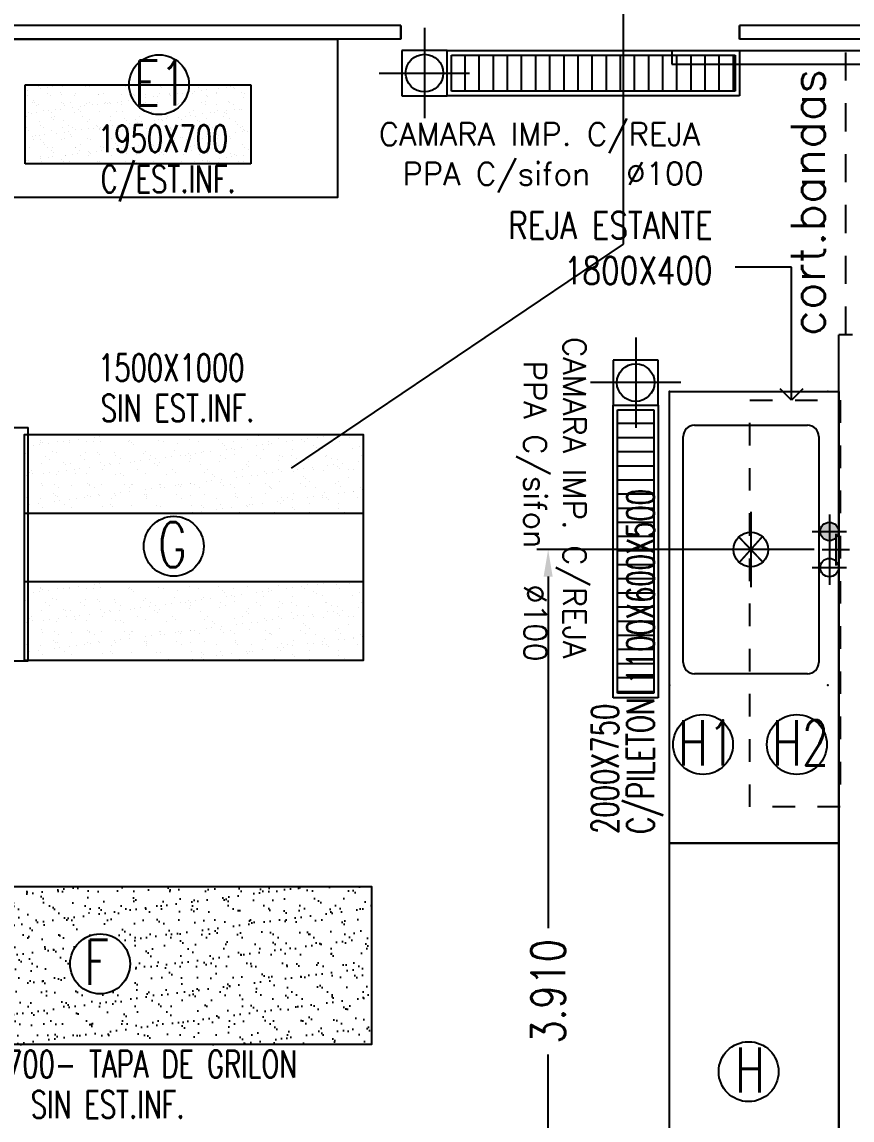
# Model space of a CAD drawing. Header units: metres. Extents: x 95 to 486, y 2972 to 3465.
# Drawn here: x 188.943 to 192.618, y 3411.541 to 3416.401 of the extents above; entities that cross this region are included whole.
import ezdxf
from ezdxf.enums import TextEntityAlignment as Align

# ---------------------------------------------------------------- set-up
doc = ezdxf.new("R2010")
doc.units = ezdxf.units.M
doc.linetypes.add('HIDDEN', pattern=[0.375, 0.25, -0.125])
doc.linetypes.add('HIDDEN2', pattern=[0.1875, 0.125, -0.0625])
for name, color, linetype in [('0_CAMARAS', 4, 'Continuous'), ('E_INOXIGAS', 1, 'Continuous'), ('I_AGUA', 160, 'Continuous'), ('I_DESAGUES', 224, 'Continuous'), ('INO-AGUA', 161, 'Continuous'), ('INO-DESAGUES', 161, 'Continuous'), ('T_ITEMS', 142, 'Continuous'), ('T_TEXTOS-EQUIPAMIENTO', 5, 'Continuous')]:
    doc.layers.add(name, color=color, linetype=linetype)
doc.styles.add('COTAS', font='ROMANS.shx', dxfattribs={"width": 0.7})
doc.styles.add('ROMANS', font='romans.shx', dxfattribs={"width": 0.8, "height": 0.15})
doc.dimstyles.new('ISO-25', dxfattribs={"dimtxt": 0.15, "dimasz": 0.1, "dimexe": 0.2, "dimexo": 0.1, "dimgap": 0.1, "dimtad": 1, "dimtxsty": 'COTAS', "dimblk": 'OPEN90', "dimcen": 0.1, "dimclrd": 9, "dimclre": 9, "dimclrt": 9, "dimadec": 0, "dimazin": 0, "dimtfac": 1, "dimtmove": 0, "dimatfit": 3, "dimldrblk": 'OPEN90', "dimfxl": 1, "dimarcsym": 0})
doc.dimstyles.new('PLANOS', dxfattribs={"dimscale": 0, "dimtxt": 0.12, "dimasz": 0.12, "dimexe": 0.05, "dimexo": 0.02, "dimgap": 0.04, "dimtad": 0, "dimdec": 3, "dimrnd": 0.005, "dimzin": 0, "dimdsep": 46, "dimtxsty": 'ROMANS', "dimcen": 2.5, "dimadec": 0, "dimazin": 0, "dimtfac": 1, "dimtdec": 3, "dimtmove": 2, "dimatfit": 3, "dimfxl": 1, "dimtolj": 1, "dimtzin": 0, "dimarcsym": 0})

# ---------------------------------------------------------------- blocks, each defined once
blk = doc.blocks.new('AAFF')
at = {"layer": 'I_AGUA', "color": 14}
for p, q in [((0, -0.0758), (0, 0.0757)), ((-0.0757, 0), (0.0757, 0))]:
    blk.add_line(p, q, dxfattribs=at)
at = {"layer": 'I_AGUA'}
blk.add_circle((0, 0), 0.0407, dxfattribs=at)
blk = doc.blocks.new('AACC')
at = {"layer": 'I_AGUA'}
h = blk.add_hatch(color=256, dxfattribs=at)
h.paths.add_polyline_path([(0, 0.0407), (0, 0), (0.0407, 0, 0.414214)])
h.paths.add_polyline_path([(0, 0.0407, 0.414214), (-0.0408, 0), (0, 0)])
h.paths.add_polyline_path([(0, 0), (-0.0408, 0, 0.414214), (0, -0.0408)])
h.paths.add_polyline_path([(0.0407, 0), (0, 0), (0, -0.0408, 0.414214)])
at = {"layer": 'I_AGUA', "color": 14}
for p, q in [((0, -0.0758), (0, 0.0757)), ((-0.0758, 0), (0.0757, 0))]:
    blk.add_line(p, q, dxfattribs=at)
at = {"layer": 'I_AGUA'}
blk.add_circle((0, 0), 0.0407, dxfattribs=at)
blk = doc.blocks.new('*X14')
at = {"color": 0}
for p, q in [((1.0726, 1.3217), (1.0726, 1.3217)), ((1.0729, 1.3171), (1.0729, 1.3171)), ((1.0818, 1.3133), (1.0818, 1.3133)), ((1.1484, 1.3183), (1.1484, 1.3183)), ((1.1741, 1.3197), (1.1741, 1.3197)), ((1.2002, 1.3231), (1.2002, 1.3231)), ((1.2008, 1.3165), (1.2008, 1.3165)), ((1.2408, 1.3285), (1.2408, 1.3285)), ((1.2757, 1.3173), (1.2757, 1.3173)), ((1.3041, 1.3186), (1.3041, 1.3186)), ((1.3087, 1.3374), (1.3087, 1.3374)), ((1.3348, 1.3408), (1.3348, 1.3408)), ((1.3359, 1.3213), (1.3359, 1.3213)), ((1.3754, 1.3462), (1.3754, 1.3462)), ((1.4598, 1.3189), (1.4598, 1.3189)), ((1.4668, 1.323), (1.4668, 1.323)), ((1.4757, 1.3156), (1.4757, 1.3156)), ((1.5947, 1.3224), (1.5947, 1.3224)), ((1.6155, 1.3191), (1.6155, 1.3191)), ((1.7297, 1.3273), (1.7297, 1.3273)), ((1.7712, 1.3194), (1.7712, 1.3194)), ((1.8606, 1.3289), (1.8606, 1.3289)), ((1.9269, 1.3197), (1.9269, 1.3197)), ((1.9885, 1.3283), (1.9885, 1.3283)), ((2.0383, 1.3449), (2.0383, 1.3449)), ((2.0826, 1.32), (2.0826, 1.32)), ((2.1235, 1.3332), (2.1235, 1.3332)), ((2.1624, 1.3203), (2.1624, 1.3203)), ((2.1884, 1.3238), (2.1884, 1.3238)), ((2.229, 1.3291), (2.229, 1.3291)), ((2.2321, 1.3489), (2.2321, 1.3489)), ((2.2383, 1.3203), (2.2383, 1.3203)), ((2.2544, 1.3348), (2.2544, 1.3348)), ((2.2969, 1.3381), (2.2969, 1.3381)), ((2.323, 1.3415), (2.323, 1.3415)), ((2.3636, 1.3468), (2.3636, 1.3468)), ((2.3823, 1.3342), (2.3823, 1.3342)), ((2.394, 1.3206), (2.394, 1.3206)), ((2.4322, 1.3472), (2.4322, 1.3472)), ((2.4414, 1.3388), (2.4414, 1.3388)), ((1.0055, 1.2653), (1.0055, 1.2653)), ((1.0396, 1.302), (1.0396, 1.302)), ((1.0656, 1.3054), (1.0656, 1.3054)), ((1.1062, 1.3108), (1.1062, 1.3108)), ((1.1253, 1.2734), (1.1253, 1.2734)), ((1.1405, 1.2702), (1.1405, 1.2702)), ((1.2714, 1.2719), (1.2714, 1.2719)), ((1.3254, 1.2717), (1.3254, 1.2717)), ((1.3993, 1.2713), (1.3993, 1.2713)), ((1.4849, 1.3072), (1.4849, 1.3072)), ((1.5284, 1.2673), (1.5284, 1.2673)), ((1.5344, 1.2761), (1.5344, 1.2761)), ((1.6652, 1.2778), (1.6652, 1.2778)), ((1.6787, 1.3112), (1.6787, 1.3112)), ((1.7285, 1.2656), (1.7285, 1.2656)), ((1.7586, 1.2672), (1.7586, 1.2672)), ((1.7846, 1.2706), (1.7846, 1.2706)), ((1.7932, 1.2772), (1.7932, 1.2772)), ((1.8253, 1.276), (1.8253, 1.276)), ((1.8788, 1.3095), (1.8788, 1.3095)), ((1.888, 1.301), (1.888, 1.301)), ((1.8932, 1.2849), (1.8932, 1.2849)), ((1.9192, 1.2883), (1.9192, 1.2883)), ((1.9282, 1.282), (1.9282, 1.282)), ((1.9599, 1.2937), (1.9599, 1.2937)), ((2.0278, 1.3026), (2.0278, 1.3026)), ((2.0538, 1.306), (2.0538, 1.306)), ((2.0591, 1.2837), (2.0591, 1.2837)), ((2.0818, 1.305), (2.0818, 1.305)), ((2.0944, 1.3114), (2.0944, 1.3114)), ((2.187, 1.2831), (2.187, 1.2831)), ((2.2819, 1.3033), (2.2819, 1.3033)), ((2.2911, 1.2949), (2.2911, 1.2949)), ((2.322, 1.288), (2.322, 1.288)), ((2.4529, 1.2896), (2.4529, 1.2896)), ((2.4849, 1.2989), (2.4849, 1.2989)), ((1.0761, 1.2207), (1.0761, 1.2207)), ((1.0918, 1.2549), (1.0918, 1.2549)), ((1.1128, 1.2414), (1.1128, 1.2414)), ((1.1751, 1.2278), (1.1751, 1.2278)), ((1.1843, 1.2194), (1.1843, 1.2194)), ((1.204, 1.2201), (1.204, 1.2201)), ((1.2475, 1.2552), (1.2475, 1.2552)), ((1.2685, 1.2417), (1.2685, 1.2417)), ((1.3346, 1.2633), (1.3346, 1.2633)), ((1.339, 1.225), (1.339, 1.225)), ((1.3781, 1.2234), (1.3781, 1.2234)), ((1.3809, 1.2175), (1.3809, 1.2175)), ((1.4032, 1.2554), (1.4032, 1.2554)), ((1.4215, 1.2228), (1.4215, 1.2228)), ((1.4243, 1.242), (1.4243, 1.242)), ((1.4699, 1.2267), (1.4699, 1.2267)), ((1.4894, 1.2317), (1.4894, 1.2317)), ((1.5154, 1.2352), (1.5154, 1.2352)), ((1.5561, 1.2405), (1.5561, 1.2405)), ((1.5589, 1.2557), (1.5589, 1.2557)), ((1.5782, 1.2217), (1.5782, 1.2217)), ((1.58, 1.2423), (1.58, 1.2423)), ((1.5978, 1.226), (1.5978, 1.226)), ((1.624, 1.2495), (1.624, 1.2495)), ((1.65, 1.2529), (1.65, 1.2529)), ((1.6907, 1.2582), (1.6907, 1.2582)), ((1.7146, 1.256), (1.7146, 1.256)), ((1.7329, 1.2309), (1.7329, 1.2309)), ((1.7357, 1.2426), (1.7357, 1.2426)), ((1.7377, 1.2571), (1.7377, 1.2571)), ((1.7812, 1.2173), (1.7812, 1.2173)), ((1.8637, 1.2326), (1.8637, 1.2326)), ((1.8703, 1.2563), (1.8703, 1.2563)), ((1.8914, 1.2429), (1.8914, 1.2429)), ((1.9315, 1.2612), (1.9315, 1.2612)), ((1.9813, 1.2156), (1.9813, 1.2156)), ((1.9916, 1.232), (1.9916, 1.232)), ((2.026, 1.2566), (2.026, 1.2566)), ((2.0471, 1.2431), (2.0471, 1.2431)), ((2.1267, 1.2368), (2.1267, 1.2368)), ((2.1316, 1.2594), (2.1316, 1.2594)), ((2.1408, 1.251), (2.1408, 1.251)), ((2.1817, 1.2569), (2.1817, 1.2569)), ((2.2028, 1.2434), (2.2028, 1.2434)), ((2.2576, 1.2385), (2.2576, 1.2385)), ((2.3346, 1.255), (2.3346, 1.255)), ((2.3374, 1.2571), (2.3374, 1.2571)), ((2.3585, 1.2437), (2.3585, 1.2437)), ((2.3691, 1.2181), (2.3691, 1.2181)), ((2.3855, 1.2379), (2.3855, 1.2379)), ((2.4097, 1.2234), (2.4097, 1.2234)), ((2.4776, 1.2324), (2.4776, 1.2324)), ((2.4931, 1.2574), (2.4931, 1.2574)), ((1.0086, 1.169), (1.0086, 1.169)), ((1.0177, 1.1696), (1.0177, 1.1696)), ((1.0248, 1.184), (1.0248, 1.184)), ((1.033, 1.1928), (1.033, 1.1928)), ((1.034, 1.1755), (1.034, 1.1755)), ((1.0857, 1.1786), (1.0857, 1.1786)), ((1.1117, 1.182), (1.1117, 1.182)), ((1.1437, 1.1739), (1.1437, 1.1739)), ((1.1523, 1.1874), (1.1523, 1.1874)), ((1.1887, 1.1931), (1.1887, 1.1931)), ((1.2202, 1.1963), (1.2202, 1.1963)), ((1.2278, 1.1795), (1.2278, 1.1795)), ((1.2463, 1.1997), (1.2463, 1.1997)), ((1.2746, 1.1755), (1.2746, 1.1755)), ((1.2869, 1.2051), (1.2869, 1.2051)), ((1.3445, 1.1934), (1.3445, 1.1934)), ((1.3548, 1.214), (1.3548, 1.214)), ((1.4025, 1.1749), (1.4025, 1.1749)), ((1.4279, 1.1778), (1.4279, 1.1778)), ((1.4371, 1.1694), (1.4371, 1.1694)), ((1.5002, 1.1937), (1.5002, 1.1937)), ((1.5375, 1.1798), (1.5375, 1.1798)), ((1.5874, 1.2133), (1.5874, 1.2133)), ((1.6309, 1.1734), (1.6309, 1.1734)), ((1.6559, 1.1939), (1.6559, 1.1939)), ((1.6684, 1.1814), (1.6684, 1.1814)), ((1.7963, 1.1808), (1.7963, 1.1808)), ((1.8116, 1.1942), (1.8116, 1.1942)), ((1.831, 1.1717), (1.831, 1.1717)), ((1.9313, 1.1857), (1.9313, 1.1857)), ((1.9673, 1.1945), (1.9673, 1.1945)), ((1.9905, 1.2071), (1.9905, 1.2071)), ((2.006, 1.1703), (2.006, 1.1703)), ((2.034, 1.1673), (2.034, 1.1673)), ((2.0622, 1.1874), (2.0622, 1.1874)), ((2.0739, 1.1792), (2.0739, 1.1792)), ((2.0999, 1.1827), (2.0999, 1.1827)), ((2.123, 1.1948), (2.123, 1.1948)), ((2.1405, 1.188), (2.1405, 1.188)), ((2.1843, 1.2111), (2.1843, 1.2111)), ((2.1901, 1.1868), (2.1901, 1.1868)), ((2.2085, 1.197), (2.2085, 1.197)), ((2.2345, 1.2004), (2.2345, 1.2004)), ((2.2751, 1.2057), (2.2751, 1.2057)), ((2.2787, 1.1951), (2.2787, 1.1951)), ((2.3252, 1.1916), (2.3252, 1.1916)), ((2.343, 1.2147), (2.343, 1.2147)), ((2.3844, 1.2094), (2.3844, 1.2094)), ((2.3936, 1.201), (2.3936, 1.201)), ((2.4344, 1.1954), (2.4344, 1.1954)), ((2.4561, 1.1933), (2.4561, 1.1933)), ((1.0775, 1.1356), (1.0775, 1.1356)), ((1.0792, 1.1244), (1.0792, 1.1244)), ((1.1321, 1.1297), (1.1321, 1.1297)), ((1.2071, 1.1238), (1.2071, 1.1238)), ((1.2776, 1.1339), (1.2776, 1.1339)), ((1.2868, 1.1255), (1.2868, 1.1255)), ((1.2878, 1.13), (1.2878, 1.13)), ((1.3422, 1.1286), (1.3422, 1.1286)), ((1.4436, 1.1302), (1.4436, 1.1302)), ((1.4731, 1.1303), (1.4731, 1.1303)), ((1.4806, 1.1295), (1.4806, 1.1295)), ((1.5993, 1.1305), (1.5993, 1.1305)), ((1.601, 1.1297), (1.601, 1.1297)), ((1.6701, 1.1261), (1.6701, 1.1261)), ((1.6807, 1.1278), (1.6807, 1.1278)), ((1.6899, 1.1193), (1.6899, 1.1193)), ((1.6961, 1.1295), (1.6961, 1.1295)), ((1.736, 1.1346), (1.736, 1.1346)), ((1.7368, 1.1349), (1.7368, 1.1349)), ((1.755, 1.1308), (1.755, 1.1308)), ((1.8047, 1.1438), (1.8047, 1.1438)), ((1.8307, 1.1472), (1.8307, 1.1472)), ((1.8402, 1.1632), (1.8402, 1.1632)), ((1.8669, 1.1362), (1.8669, 1.1362)), ((1.8714, 1.1526), (1.8714, 1.1526)), ((1.8837, 1.1234), (1.8837, 1.1234)), ((1.9107, 1.1311), (1.9107, 1.1311)), ((1.9393, 1.1615), (1.9393, 1.1615)), ((1.9653, 1.1649), (1.9653, 1.1649)), ((1.9948, 1.1356), (1.9948, 1.1356)), ((2.0664, 1.1314), (2.0664, 1.1314)), ((2.0838, 1.1217), (2.0838, 1.1217)), ((2.0875, 1.1179), (2.0875, 1.1179)), ((2.1298, 1.1405), (2.1298, 1.1405)), ((2.2221, 1.1317), (2.2221, 1.1317)), ((2.2341, 1.1655), (2.2341, 1.1655)), ((2.2432, 1.1182), (2.2432, 1.1182)), ((2.2433, 1.1571), (2.2433, 1.1571)), ((2.2607, 1.1422), (2.2607, 1.1422)), ((2.3778, 1.1319), (2.3778, 1.1319)), ((2.3886, 1.1415), (2.3886, 1.1415)), ((2.3989, 1.1185), (2.3989, 1.1185)), ((2.4371, 1.1611), (2.4371, 1.1611)), ((1.0118, 1.0727), (1.0118, 1.0727)), ((1.1273, 1.09), (1.1273, 1.09)), ((1.1365, 1.0816), (1.1365, 1.0816)), ((1.1468, 1.0775), (1.1468, 1.0775)), ((1.1532, 1.1162), (1.1532, 1.1162)), ((1.2663, 1.0729), (1.2663, 1.0729)), ((1.2777, 1.0792), (1.2777, 1.0792)), ((1.2924, 1.0763), (1.2924, 1.0763)), ((1.3089, 1.1165), (1.3089, 1.1165)), ((1.3303, 1.0856), (1.3303, 1.0856)), ((1.333, 1.0817), (1.333, 1.0817)), ((1.4009, 1.0906), (1.4009, 1.0906)), ((1.4056, 1.0786), (1.4056, 1.0786)), ((1.427, 1.0941), (1.427, 1.0941)), ((1.4646, 1.1168), (1.4646, 1.1168)), ((1.4676, 1.0994), (1.4676, 1.0994)), ((1.5304, 1.0839), (1.5304, 1.0839)), ((1.5355, 1.1084), (1.5355, 1.1084)), ((1.5396, 1.0755), (1.5396, 1.0755)), ((1.5407, 1.0834), (1.5407, 1.0834)), ((1.5615, 1.1118), (1.5615, 1.1118)), ((1.6022, 1.1171), (1.6022, 1.1171)), ((1.6203, 1.1171), (1.6203, 1.1171)), ((1.6715, 1.0851), (1.6715, 1.0851)), ((1.7334, 1.0795), (1.7334, 1.0795)), ((1.7761, 1.1174), (1.7761, 1.1174)), ((1.7995, 1.0845), (1.7995, 1.0845)), ((1.9318, 1.1177), (1.9318, 1.1177)), ((1.9335, 1.0778), (1.9335, 1.0778)), ((1.9345, 1.0894), (1.9345, 1.0894)), ((1.9427, 1.0693), (1.9427, 1.0693)), ((2.0077, 1.0693), (2.0077, 1.0693)), ((2.0654, 1.091), (2.0654, 1.091)), ((2.093, 1.1132), (2.093, 1.1132)), ((2.1365, 1.0733), (2.1365, 1.0733)), ((2.1634, 1.0696), (2.1634, 1.0696)), ((2.1933, 1.0904), (2.1933, 1.0904)), ((2.2546, 1.0736), (2.2546, 1.0736)), ((2.2806, 1.077), (2.2806, 1.077)), ((2.2868, 1.1172), (2.2868, 1.1172)), ((2.3191, 1.0699), (2.3191, 1.0699)), ((2.3212, 1.0823), (2.3212, 1.0823)), ((2.3283, 1.0953), (2.3283, 1.0953)), ((2.3366, 1.0716), (2.3366, 1.0716)), ((2.3891, 1.0913), (2.3891, 1.0913)), ((2.4152, 1.0947), (2.4152, 1.0947)), ((2.4558, 1.1001), (2.4558, 1.1001)), ((2.4592, 1.097), (2.4592, 1.097)), ((2.4748, 1.0701), (2.4748, 1.0701)), ((2.4869, 1.1155), (2.4869, 1.1155)), ((2.4961, 1.1071), (2.4961, 1.1071)), ((1.0232, 1.0409), (1.0232, 1.0409)), ((1.0638, 1.0463), (1.0638, 1.0463)), ((1.0734, 1.0676), (1.0734, 1.0676)), ((1.0824, 1.0281), (1.0824, 1.0281)), ((1.1318, 1.0552), (1.1318, 1.0552)), ((1.1578, 1.0586), (1.1578, 1.0586)), ((1.18, 1.0417), (1.18, 1.0417)), ((1.1984, 1.064), (1.1984, 1.064)), ((1.2103, 1.0274), (1.2103, 1.0274)), ((1.2291, 1.0679), (1.2291, 1.0679)), ((1.3453, 1.0323), (1.3453, 1.0323)), ((1.3801, 1.04), (1.3801, 1.04)), ((1.3848, 1.0682), (1.3848, 1.0682)), ((1.3893, 1.0316), (1.3893, 1.0316)), ((1.4762, 1.034), (1.4762, 1.034)), ((1.5405, 1.0685), (1.5405, 1.0685)), ((1.5831, 1.0356), (1.5831, 1.0356)), ((1.6041, 1.0334), (1.6041, 1.0334)), ((1.6962, 1.0687), (1.6962, 1.0687)), ((1.7392, 1.0382), (1.7392, 1.0382)), ((1.7832, 1.0339), (1.7832, 1.0339)), ((1.7924, 1.0254), (1.7924, 1.0254)), ((1.852, 1.069), (1.852, 1.069)), ((1.87, 1.0399), (1.87, 1.0399)), ((1.8768, 1.0238), (1.8768, 1.0238)), ((1.9175, 1.0292), (1.9175, 1.0292)), ((1.9854, 1.0381), (1.9854, 1.0381)), ((1.9862, 1.0295), (1.9862, 1.0295)), ((1.9979, 1.0393), (1.9979, 1.0393)), ((2.0114, 1.0416), (2.0114, 1.0416)), ((2.0521, 1.0469), (2.0521, 1.0469)), ((2.12, 1.0558), (2.12, 1.0558)), ((2.133, 1.0441), (2.133, 1.0441)), ((2.146, 1.0593), (2.146, 1.0593)), ((2.1863, 1.0277), (2.1863, 1.0277)), ((2.1866, 1.0646), (2.1866, 1.0646)), ((2.2639, 1.0458), (2.2639, 1.0458)), ((2.3458, 1.0632), (2.3458, 1.0632)), ((2.3893, 1.0233), (2.3893, 1.0233)), ((2.3918, 1.0452), (2.3918, 1.0452)), ((1.0168, 1.0042), (1.0168, 1.0042)), ((1.1725, 1.0045), (1.1725, 1.0045)), ((1.3282, 1.0048), (1.3282, 1.0048)), ((1.4839, 1.005), (1.4839, 1.005)), ((1.6396, 1.0053), (1.6396, 1.0053)), ((1.7162, 1.0027), (1.7162, 1.0027)), ((1.7422, 1.0061), (1.7422, 1.0061)), ((1.7829, 1.0115), (1.7829, 1.0115)), ((1.7953, 1.0056), (1.7953, 1.0056)), ((1.8508, 1.0204), (1.8508, 1.0204)), ((1.9511, 1.0059), (1.9511, 1.0059)), ((2.1068, 1.0062), (2.1068, 1.0062)), ((2.1955, 1.0193), (2.1955, 1.0193)), ((2.2625, 1.0065), (2.2625, 1.0065)), ((2.4182, 1.0067), (2.4182, 1.0067)), ((2.4624, 1.0006), (2.4624, 1.0006))]:
    blk.add_line(p, q, dxfattribs=at)
blk = doc.blocks.new('Tc150')
at = {"color": 40}
blk.add_lwpolyline([(-0.7239, -0.1794), (-0.7239, 0.1706), (0.7761, 0.1706), (0.7761, -0.1794)], close=True, dxfattribs=at)
at = {"color": 9}
blk.add_blockref('*X14', (-1.7239, -1.1794), dxfattribs=at)
blk = doc.blocks.new('*D285')
at = {"layer": 'DEFPOINTS', "color": 0, "transparency": 16777216}
for p in [(191.2724, 3414.0657), (192.4699, 3414.0657), (192.5599, 3410.1545)]:
    blk.add_point(p, dxfattribs=at)
at = {"layer": 'I_AGUA', "color": 0, "lineweight": -2, "transparency": 16777216}
for p, q in [((192.4499, 3414.0657), (191.2224, 3414.0657)), ((191.2724, 3413.9457), (191.2724, 3412.3901)), ((191.2724, 3410.2745), (191.2724, 3411.8301)), ((192.5399, 3410.1545), (191.2224, 3410.1545))]:
    blk.add_line(p, q, dxfattribs=at)
at = {"layer": 'I_AGUA', "color": 0, "transparency": 16777216}
for points in [[(191.2524, 3413.9457), (191.2924, 3413.9457), (191.2724, 3414.0657)], [(191.2524, 3410.2745), (191.2924, 3410.2745), (191.2724, 3410.1545)]]:
    blk.add_solid(points, dxfattribs=at)
at = {"layer": 'I_AGUA', "color": 0, "transparency": 16777216, "insert": (191.2724, 3412.1101), "char_height": 0.15, "attachment_point": 5, "rotation": 90, "style": 'ROMANS'}
blk.add_mtext('\\A1;3.910', dxfattribs=at)
blk = doc.blocks.new('AADES')
at = {"layer": 'INO-DESAGUES', "color": 14}
for p, q in [((0, 0.1664), (0, -0.1664)), ((-0.1663, 0), (0.1664, 0))]:
    blk.add_line(p, q, dxfattribs=at)
at = {"layer": 'INO-DESAGUES', "const_width": 0.008}
for points in [[(-0.057, 0.0508), (0.057, -0.0509)], [(0.0552, 0.0528), (-0.0552, -0.0527)]]:
    blk.add_lwpolyline(points, dxfattribs=at)
at = {"layer": 'INO-DESAGUES'}
blk.add_circle((0, 0), 0.0764, dxfattribs=at)
blk = doc.blocks.new('_Open90')
at = {"color": 0, "linetype": 'ByBlock', "lineweight": -2}
for p, q in [((-0.5, 0.5), (0, 0)), ((0, 0), (-1, 0)), ((0, 0), (-0.5, -0.5))]:
    blk.add_line(p, q, dxfattribs=at)

msp = doc.modelspace()

# ---------------------------------------------------------------- hatches: boundary and pattern name
at = {"layer": 'E_INOXIGAS'}
h = msp.add_hatch(dxfattribs=at)
h.set_pattern_fill('AR-SAND', color=9, scale=0.002, style=0)
h.set_pattern_definition([(37.5, (-75.00318, 3219.429015), (-0.003200063, 0.097882647), [0, -0.077216, 0, -0.08636, 0, -0.08255]), (7.5, (-75.00318, 3219.42902), (0.089904657, 0.14336502), [0, -0.041656, 0, -0.069596, 0, -0.02667]), (327.5, (-75.06567, 3219.429015), (0.158198474, 0.000287437), [0, -0.0254, 0, -0.09144, 0, -0.11938]), (317.5, (-75.06567, 3219.42902), (0.15271129, 0.044585865), [0, -0.0127, 0, -0.059944, 0, -0.06858])])
h.paths.add_polyline_path([(188.1899, 3412.5745), (188.1899, 3411.8745), (190.4899, 3411.8745), (190.4899, 3412.5745)])
h.paths.add_polyline_path([(189.4215, 3412.2315, -1), (189.1563, 3412.2315, -1)], flags=16)
h.paths.add_polyline_path([(189.1962, 3412.0888), (189.3829, 3412.0888), (189.3829, 3412.3888), (189.1962, 3412.3888)], flags=24)

# ---------------------------------------------------------------- linework, layer by layer
at = {"layer": '0_CAMARAS', "color": 5}
for p, q in [((191.6041, 3417.3618), (191.6041, 3415.417)), ((191.6041, 3415.417), (190.1351, 3414.4261))]:
    msp.add_line(p, q, dxfattribs=at)
at = {"layer": '0_CAMARAS'}
for p, q in [((190.6199, 3416.3845), (186.4399, 3416.3845)), ((190.6199, 3416.3845), (190.6199, 3416.3245)), ((190.6199, 3416.3245), (190.6199, 3416.3845)), ((193.8199, 3416.3845), (192.1199, 3416.3845)), ((192.1199, 3416.3245), (192.1199, 3416.3845)), ((192.1199, 3416.3845), (192.1199, 3416.3245)), ((190.6199, 3416.3245), (186.3799, 3416.3245)), ((194.0799, 3416.3245), (192.1199, 3416.3245)), ((191.8199, 3416.2745), (193.3199, 3416.2745)), ((191.8199, 3416.2745), (191.8199, 3416.2145)), ((191.8199, 3416.2145), (193.3199, 3416.2145)), ((192.6199, 3415.0162), (192.5599, 3415.0162)), ((192.5599, 3410.1545), (192.5599, 3415.0162))]:
    msp.add_line(p, q, dxfattribs=at)
at = {"layer": '0_CAMARAS', "color": 3, "linetype": 'HIDDEN2'}
msp.add_line((192.5899, 3415.0162), (192.5899, 3416.3245), dxfattribs=at)
at = {"layer": 'E_INOXIGAS', "color": 5}
for p, q in [((188.9567, 3416.1222), (189.9567, 3416.1222)), ((188.9567, 3415.7722), (188.9567, 3416.1222)), ((189.1309, 3416.1206), (189.1309, 3416.1206)), ((189.2332, 3416.1215), (189.2332, 3416.1215)), ((189.439, 3416.1218), (189.439, 3416.1218)), ((189.5414, 3416.1213), (189.5414, 3416.1213)), ((189.9215, 3416.1211), (189.9215, 3416.1211)), ((189.9567, 3416.1222), (189.9567, 3415.7722)), ((188.9579, 3416.0832), (188.9579, 3416.0832)), ((188.9677, 3416.0761), (188.9677, 3416.0761)), ((188.9689, 3416.0992), (188.9689, 3416.0992)), ((189.0159, 3416.1132), (189.0159, 3416.1132)), ((189.0233, 3416.1064), (189.0233, 3416.1064)), ((189.0554, 3416.0826), (189.0554, 3416.0826)), ((189.0558, 3416.1107), (189.0558, 3416.1107)), ((189.07, 3416.0757), (189.07, 3416.0757)), ((189.0766, 3416.1134), (189.0766, 3416.1134)), ((189.0781, 3416.1183), (189.0781, 3416.1183)), ((189.1129, 3416.0864), (189.1129, 3416.0864)), ((189.1203, 3416.0797), (189.1203, 3416.0797)), ((189.124, 3416.117), (189.124, 3416.117)), ((189.1747, 3416.077), (189.1747, 3416.077)), ((189.1799, 3416.0828), (189.1799, 3416.0828)), ((189.2263, 3416.1166), (189.2263, 3416.1166)), ((189.2405, 3416.1148), (189.2405, 3416.1148)), ((189.2803, 3416.0783), (189.2803, 3416.0783)), ((189.2828, 3416.0809), (189.2828, 3416.0809)), ((189.3045, 3416.0831), (189.3045, 3416.0831)), ((189.331, 3416.1179), (189.331, 3416.1179)), ((189.3851, 3416.0804), (189.3851, 3416.0804)), ((189.4006, 3416.1134), (189.4006, 3416.1134)), ((189.4291, 3416.0833), (189.4291, 3416.0833)), ((189.4354, 3416.0815), (189.4354, 3416.0815)), ((189.4428, 3416.0748), (189.4428, 3416.0748)), ((189.4898, 3416.0817), (189.4898, 3416.0817)), ((189.5442, 3416.0714), (189.5442, 3416.0714)), ((189.5536, 3416.0835), (189.5536, 3416.0835)), ((189.5556, 3416.1166), (189.5556, 3416.1166)), ((189.563, 3416.1099), (189.563, 3416.1099)), ((189.5978, 3416.0856), (189.5978, 3416.0856)), ((189.5985, 3416.0785), (189.5985, 3416.0785)), ((189.6028, 3416.0734), (189.6028, 3416.0734)), ((189.631, 3416.0828), (189.631, 3416.0828)), ((189.6518, 3416.0856), (189.6518, 3416.0856)), ((189.6782, 3416.0838), (189.6782, 3416.0838)), ((189.7002, 3416.0851), (189.7002, 3416.0851)), ((189.7062, 3416.0927), (189.7062, 3416.0927)), ((189.7231, 3416.1085), (189.7231, 3416.1085)), ((189.7387, 3416.097), (189.7387, 3416.097)), ((189.7579, 3416.0766), (189.7579, 3416.0766)), ((189.7595, 3416.0997), (189.7595, 3416.0997)), ((189.8028, 3416.084), (189.8028, 3416.084)), ((189.8049, 3416.0865), (189.8049, 3416.0865)), ((189.8138, 3416.1069), (189.8138, 3416.1069)), ((189.8464, 3416.1112), (189.8464, 3416.1112)), ((189.8672, 3416.1139), (189.8672, 3416.1139)), ((189.8781, 3416.1117), (189.8781, 3416.1117)), ((189.8855, 3416.105), (189.8855, 3416.105)), ((189.9129, 3416.0904), (189.9129, 3416.0904)), ((189.9273, 3416.0842), (189.9273, 3416.0842)), ((188.9915, 3416.0437), (188.9915, 3416.0437)), ((188.9927, 3416.0513), (188.9927, 3416.0513)), ((189, 3416.0446), (189, 3416.0446)), ((189.0084, 3416.033), (189.0084, 3416.033)), ((189.0185, 3416.0361), (189.0185, 3416.0361)), ((189.1161, 3416.0439), (189.1161, 3416.0439)), ((189.1265, 3416.04), (189.1265, 3416.04)), ((189.133, 3416.0332), (189.133, 3416.0332)), ((189.1601, 3416.0432), (189.1601, 3416.0432)), ((189.2003, 3416.0261), (189.2003, 3416.0261)), ((189.2212, 3416.0289), (189.2212, 3416.0289)), ((189.2288, 3416.0395), (189.2288, 3416.0395)), ((189.2407, 3416.0442), (189.2407, 3416.0442)), ((189.2575, 3416.0334), (189.2575, 3416.0334)), ((189.2755, 3416.036), (189.2755, 3416.036)), ((189.308, 3416.0403), (189.308, 3416.0403)), ((189.3151, 3416.0464), (189.3151, 3416.0464)), ((189.3225, 3416.0397), (189.3225, 3416.0397)), ((189.3288, 3416.043), (189.3288, 3416.043)), ((189.3335, 3416.0408), (189.3335, 3416.0408)), ((189.3652, 3416.0444), (189.3652, 3416.0444)), ((189.3821, 3416.0336), (189.3821, 3416.0336)), ((189.3832, 3416.0502), (189.3832, 3416.0502)), ((189.4157, 3416.0545), (189.4157, 3416.0545)), ((189.4365, 3416.0572), (189.4365, 3416.0572)), ((189.4416, 3416.0447), (189.4416, 3416.0447)), ((189.4826, 3416.0383), (189.4826, 3416.0383)), ((189.4898, 3416.0446), (189.4898, 3416.0446)), ((189.4908, 3416.0644), (189.4908, 3416.0644)), ((189.5066, 3416.0339), (189.5066, 3416.0339)), ((189.5233, 3416.0687), (189.5233, 3416.0687)), ((189.5439, 3416.0442), (189.5439, 3416.0442)), ((189.6143, 3416.0448), (189.6143, 3416.0448)), ((189.6312, 3416.0341), (189.6312, 3416.0341)), ((189.6376, 3416.0415), (189.6376, 3416.0415)), ((189.645, 3416.0347), (189.645, 3416.0347)), ((189.6486, 3416.0456), (189.6486, 3416.0456)), ((189.7389, 3416.0451), (189.7389, 3416.0451)), ((189.7558, 3416.0343), (189.7558, 3416.0343)), ((189.7566, 3416.0494), (189.7566, 3416.0494)), ((189.7652, 3416.0699), (189.7652, 3416.0699)), ((189.805, 3416.0334), (189.805, 3416.0334)), ((189.859, 3416.049), (189.859, 3416.049)), ((189.8635, 3416.0453), (189.8635, 3416.0453)), ((189.8803, 3416.0345), (189.8803, 3416.0345)), ((189.9253, 3416.0685), (189.9253, 3416.0685)), ((188.9631, 3415.9822), (188.9631, 3415.9822)), ((188.9702, 3415.9991), (188.9702, 3415.9991)), ((188.985, 3415.9978), (188.985, 3415.9978)), ((189.0058, 3416.0005), (189.0058, 3416.0005)), ((189.0399, 3416.0081), (189.0399, 3416.0081)), ((189.0601, 3416.0077), (189.0601, 3416.0077)), ((189.0726, 3415.9986), (189.0726, 3415.9986)), ((189.0746, 3415.9762), (189.0746, 3415.9762)), ((189.0877, 3415.9825), (189.0877, 3415.9825)), ((189.0927, 3416.0119), (189.0927, 3416.0119)), ((189.1135, 3416.0147), (189.1135, 3416.0147)), ((189.1678, 3416.0218), (189.1678, 3416.0218)), ((189.1773, 3415.9999), (189.1773, 3415.9999)), ((189.1949, 3416.0113), (189.1949, 3416.0113)), ((189.2023, 3416.0046), (189.2023, 3416.0046)), ((189.2122, 3415.9827), (189.2122, 3415.9827)), ((189.2853, 3416.0038), (189.2853, 3416.0038)), ((189.3368, 3415.9829), (189.3368, 3415.9829)), ((189.3623, 3416.0032), (189.3623, 3416.0032)), ((189.3876, 3416.0033), (189.3876, 3416.0033)), ((189.4614, 3415.9831), (189.4614, 3415.9831)), ((189.4923, 3416.0047), (189.4923, 3416.0047)), ((189.5174, 3416.0064), (189.5174, 3416.0064)), ((189.5247, 3415.9996), (189.5247, 3415.9996)), ((189.5859, 3415.9834), (189.5859, 3415.9834)), ((189.6004, 3416.0085), (189.6004, 3416.0085)), ((189.6354, 3415.9798), (189.6354, 3415.9798)), ((189.6679, 3415.9841), (189.6679, 3415.9841)), ((189.6848, 3415.9983), (189.6848, 3415.9983)), ((189.6887, 3415.9869), (189.6887, 3415.9869)), ((189.7027, 3416.0081), (189.7027, 3416.0081)), ((189.7105, 3415.9836), (189.7105, 3415.9836)), ((189.743, 3415.994), (189.743, 3415.994)), ((189.7756, 3415.9983), (189.7756, 3415.9983)), ((189.7964, 3416.001), (189.7964, 3416.001)), ((189.8074, 3416.0094), (189.8074, 3416.0094)), ((189.8351, 3415.9838), (189.8351, 3415.9838)), ((189.8398, 3416.0015), (189.8398, 3416.0015)), ((189.8472, 3415.9947), (189.8472, 3415.9947)), ((189.8507, 3416.0082), (189.8507, 3416.0082)), ((189.8832, 3416.0125), (189.8832, 3416.0125)), ((189.9041, 3416.0152), (189.9041, 3416.0152)), ((189.9154, 3416.0133), (189.9154, 3416.0133)), ((188.9618, 3415.9343), (188.9618, 3415.9343)), ((189.021, 3415.959), (189.021, 3415.959)), ((189.0238, 3415.9435), (189.0238, 3415.9435)), ((189.0407, 3415.9328), (189.0407, 3415.9328)), ((189.082, 3415.9694), (189.082, 3415.9694)), ((189.1218, 3415.933), (189.1218, 3415.933)), ((189.129, 3415.9629), (189.129, 3415.9629)), ((189.1484, 3415.9438), (189.1484, 3415.9438)), ((189.1653, 3415.933), (189.1653, 3415.933)), ((189.2313, 3415.9624), (189.2313, 3415.9624)), ((189.2372, 3415.9274), (189.2372, 3415.9274)), ((189.2421, 3415.9681), (189.2421, 3415.9681)), ((189.258, 3415.9302), (189.258, 3415.9302)), ((189.273, 3415.944), (189.273, 3415.944)), ((189.2769, 3415.9362), (189.2769, 3415.9362)), ((189.2843, 3415.9294), (189.2843, 3415.9294)), ((189.2878, 3415.9267), (189.2878, 3415.9267)), ((189.2898, 3415.9333), (189.2898, 3415.9333)), ((189.3124, 3415.9373), (189.3124, 3415.9373)), ((189.3361, 3415.9637), (189.3361, 3415.9637)), ((189.3449, 3415.9416), (189.3449, 3415.9416)), ((189.3657, 3415.9443), (189.3657, 3415.9443)), ((189.3901, 3415.9262), (189.3901, 3415.9262)), ((189.3971, 3415.9713), (189.3971, 3415.9713)), ((189.3975, 3415.9442), (189.3975, 3415.9442)), ((189.4045, 3415.9645), (189.4045, 3415.9645)), ((189.4144, 3415.9335), (189.4144, 3415.9335)), ((189.42, 3415.9515), (189.42, 3415.9515)), ((189.4441, 3415.9676), (189.4441, 3415.9676)), ((189.4443, 3415.9281), (189.4443, 3415.9281)), ((189.4526, 3415.9558), (189.4526, 3415.9558)), ((189.4734, 3415.9585), (189.4734, 3415.9585)), ((189.4948, 3415.9276), (189.4948, 3415.9276)), ((189.5221, 3415.9445), (189.5221, 3415.9445)), ((189.5277, 3415.9657), (189.5277, 3415.9657)), ((189.539, 3415.9337), (189.539, 3415.9337)), ((189.5464, 3415.9671), (189.5464, 3415.9671)), ((189.5602, 3415.9699), (189.5602, 3415.9699)), ((189.5646, 3415.9632), (189.5646, 3415.9632)), ((189.581, 3415.9727), (189.581, 3415.9727)), ((189.5994, 3415.9313), (189.5994, 3415.9313)), ((189.6029, 3415.9315), (189.6029, 3415.9315)), ((189.6467, 3415.9447), (189.6467, 3415.9447)), ((189.6511, 3415.9685), (189.6511, 3415.9685)), ((189.6635, 3415.9339), (189.6635, 3415.9339)), ((189.7052, 3415.931), (189.7052, 3415.931)), ((189.7196, 3415.9664), (189.7196, 3415.9664)), ((189.727, 3415.9596), (189.727, 3415.9596)), ((189.7591, 3415.9724), (189.7591, 3415.9724)), ((189.7712, 3415.9449), (189.7712, 3415.9449)), ((189.7881, 3415.9342), (189.7881, 3415.9342)), ((189.8099, 3415.9323), (189.8099, 3415.9323)), ((189.8615, 3415.9719), (189.8615, 3415.9719)), ((189.887, 3415.9582), (189.887, 3415.9582)), ((189.8958, 3415.9451), (189.8958, 3415.9451)), ((189.9127, 3415.9344), (189.9127, 3415.9344)), ((189.9179, 3415.9362), (189.9179, 3415.9362)), ((189.9218, 3415.9264), (189.9218, 3415.9264)), ((188.9728, 3415.922), (188.9728, 3415.922)), ((188.9893, 3415.8948), (188.9893, 3415.8948)), ((188.9954, 3415.8821), (188.9954, 3415.8821)), ((189.0016, 3415.8979), (189.0016, 3415.8979)), ((189.0219, 3415.8991), (189.0219, 3415.8991)), ((189.0235, 3415.8819), (189.0235, 3415.8819)), ((189.0427, 3415.9018), (189.0427, 3415.9018)), ((189.0751, 3415.9215), (189.0751, 3415.9215)), ((189.097, 3415.909), (189.097, 3415.909)), ((189.12, 3415.8823), (189.12, 3415.8823)), ((189.1295, 3415.9132), (189.1295, 3415.9132)), ((189.1315, 3415.8858), (189.1315, 3415.8858)), ((189.1504, 3415.916), (189.1504, 3415.916)), ((189.1566, 3415.9011), (189.1566, 3415.9011)), ((189.164, 3415.8943), (189.164, 3415.8943)), ((189.1798, 3415.9228), (189.1798, 3415.9228)), ((189.2047, 3415.9231), (189.2047, 3415.9231)), ((189.2339, 3415.8853), (189.2339, 3415.8853)), ((189.2445, 3415.8825), (189.2445, 3415.8825)), ((189.3241, 3415.8929), (189.3241, 3415.8929)), ((189.3386, 3415.8867), (189.3386, 3415.8867)), ((189.3691, 3415.8827), (189.3691, 3415.8827)), ((189.4466, 3415.8906), (189.4466, 3415.8906)), ((189.4791, 3415.8962), (189.4791, 3415.8962)), ((189.4865, 3415.8894), (189.4865, 3415.8894)), ((189.4937, 3415.883), (189.4937, 3415.883)), ((189.5489, 3415.8901), (189.5489, 3415.8901)), ((189.6067, 3415.9245), (189.6067, 3415.9245)), ((189.6182, 3415.8832), (189.6182, 3415.8832)), ((189.6465, 3415.888), (189.6465, 3415.888)), ((189.6536, 3415.8914), (189.6536, 3415.8914)), ((189.6723, 3415.8811), (189.6723, 3415.8811)), ((189.7048, 3415.8854), (189.7048, 3415.8854)), ((189.7256, 3415.8881), (189.7256, 3415.8881)), ((189.7428, 3415.8834), (189.7428, 3415.8834)), ((189.7617, 3415.8953), (189.7617, 3415.8953)), ((189.7668, 3415.9231), (189.7668, 3415.9231)), ((189.7799, 3415.8953), (189.7799, 3415.8953)), ((189.8016, 3415.8913), (189.8016, 3415.8913)), ((189.809, 3415.8845), (189.809, 3415.8845)), ((189.8124, 3415.8996), (189.8124, 3415.8996)), ((189.8333, 3415.9023), (189.8333, 3415.9023)), ((189.864, 3415.8948), (189.864, 3415.8948)), ((189.8674, 3415.8837), (189.8674, 3415.8837)), ((189.8876, 3415.9095), (189.8876, 3415.9095)), ((189.9201, 3415.9138), (189.9201, 3415.9138)), ((189.9292, 3415.9196), (189.9292, 3415.9196)), ((189.9409, 3415.9165), (189.9409, 3415.9165)), ((188.9753, 3415.8449), (188.9753, 3415.8449)), ((189.0364, 3415.866), (189.0364, 3415.866)), ((189.0438, 3415.8592), (189.0438, 3415.8592)), ((189.0561, 3415.8434), (189.0561, 3415.8434)), ((189.073, 3415.8326), (189.073, 3415.8326)), ((189.0776, 3415.8444), (189.0776, 3415.8444)), ((189.1807, 3415.8436), (189.1807, 3415.8436)), ((189.1823, 3415.8458), (189.1823, 3415.8458)), ((189.1976, 3415.8329), (189.1976, 3415.8329)), ((189.2038, 3415.8578), (189.2038, 3415.8578)), ((189.2741, 3415.8287), (189.2741, 3415.8287)), ((189.2903, 3415.8497), (189.2903, 3415.8497)), ((189.2949, 3415.8314), (189.2949, 3415.8314)), ((189.3053, 3415.8438), (189.3053, 3415.8438)), ((189.3221, 3415.8331), (189.3221, 3415.8331)), ((189.3492, 3415.8386), (189.3492, 3415.8386)), ((189.3589, 3415.8611), (189.3589, 3415.8611)), ((189.3662, 3415.8543), (189.3662, 3415.8543)), ((189.3818, 3415.8429), (189.3818, 3415.8429)), ((189.3927, 3415.8492), (189.3927, 3415.8492)), ((189.4026, 3415.8456), (189.4026, 3415.8456)), ((189.4298, 3415.8441), (189.4298, 3415.8441)), ((189.4467, 3415.8333), (189.4467, 3415.8333)), ((189.4569, 3415.8528), (189.4569, 3415.8528)), ((189.4894, 3415.8571), (189.4894, 3415.8571)), ((189.4974, 3415.8505), (189.4974, 3415.8505)), ((189.5103, 3415.8598), (189.5103, 3415.8598)), ((189.5263, 3415.8529), (189.5263, 3415.8529)), ((189.5544, 3415.8443), (189.5544, 3415.8443)), ((189.5646, 3415.8669), (189.5646, 3415.8669)), ((189.5713, 3415.8335), (189.5713, 3415.8335)), ((189.5971, 3415.8712), (189.5971, 3415.8712)), ((189.6054, 3415.8544), (189.6054, 3415.8544)), ((189.6179, 3415.874), (189.6179, 3415.874)), ((189.679, 3415.8445), (189.679, 3415.8445)), ((189.6813, 3415.8561), (189.6813, 3415.8561)), ((189.6887, 3415.8494), (189.6887, 3415.8494)), ((189.6958, 3415.8338), (189.6958, 3415.8338)), ((189.7077, 3415.8539), (189.7077, 3415.8539)), ((189.8035, 3415.8447), (189.8035, 3415.8447)), ((189.8124, 3415.8552), (189.8124, 3415.8552)), ((189.8204, 3415.834), (189.8204, 3415.834)), ((189.8488, 3415.848), (189.8488, 3415.848)), ((189.9205, 3415.8591), (189.9205, 3415.8591)), ((189.9281, 3415.845), (189.9281, 3415.845)), ((189.945, 3415.8342), (189.945, 3415.8342)), ((188.9633, 3415.7876), (188.9633, 3415.7876)), ((188.9719, 3415.7889), (188.9719, 3415.7889)), ((189.026, 3415.8049), (189.026, 3415.8049)), ((189.0262, 3415.7961), (189.0262, 3415.7961)), ((189.0277, 3415.7819), (189.0277, 3415.7819)), ((189.0587, 3415.8004), (189.0587, 3415.8004)), ((189.0796, 3415.8031), (189.0796, 3415.8031)), ((189.0836, 3415.8227), (189.0836, 3415.8227)), ((189.1184, 3415.7908), (189.1184, 3415.7908)), ((189.1257, 3415.7841), (189.1257, 3415.7841)), ((189.1339, 3415.8102), (189.1339, 3415.8102)), ((189.1341, 3415.8088), (189.1341, 3415.8088)), ((189.1523, 3415.7821), (189.1523, 3415.7821)), ((189.1664, 3415.8145), (189.1664, 3415.8145)), ((189.1872, 3415.8173), (189.1872, 3415.8173)), ((189.2364, 3415.8083), (189.2364, 3415.8083)), ((189.2386, 3415.8259), (189.2386, 3415.8259)), ((189.2416, 3415.8244), (189.2416, 3415.8244)), ((189.246, 3415.8192), (189.246, 3415.8192)), ((189.2768, 3415.7824), (189.2768, 3415.7824)), ((189.2858, 3415.7827), (189.2858, 3415.7827)), ((189.3411, 3415.8096), (189.3411, 3415.8096)), ((189.4014, 3415.7826), (189.4014, 3415.7826)), ((189.4061, 3415.8178), (189.4061, 3415.8178)), ((189.4409, 3415.7859), (189.4409, 3415.7859)), ((189.4482, 3415.7792), (189.4482, 3415.7792)), ((189.4491, 3415.8135), (189.4491, 3415.8135)), ((189.526, 3415.7828), (189.526, 3415.7828)), ((189.5514, 3415.813), (189.5514, 3415.813)), ((189.5611, 3415.821), (189.5611, 3415.821)), ((189.5685, 3415.8143), (189.5685, 3415.8143)), ((189.6505, 3415.783), (189.6505, 3415.783)), ((189.6562, 3415.8143), (189.6562, 3415.8143)), ((189.7091, 3415.7824), (189.7091, 3415.7824)), ((189.7285, 3415.8129), (189.7285, 3415.8129)), ((189.7417, 3415.7867), (189.7417, 3415.7867)), ((189.7625, 3415.7894), (189.7625, 3415.7894)), ((189.7633, 3415.781), (189.7633, 3415.781)), ((189.7642, 3415.8182), (189.7642, 3415.8182)), ((189.7751, 3415.7833), (189.7751, 3415.7833)), ((189.8168, 3415.7966), (189.8168, 3415.7966)), ((189.8493, 3415.8009), (189.8493, 3415.8009)), ((189.8665, 3415.8177), (189.8665, 3415.8177)), ((189.8701, 3415.8036), (189.8701, 3415.8036)), ((189.8836, 3415.8161), (189.8836, 3415.8161)), ((189.8909, 3415.8094), (189.8909, 3415.8094)), ((189.8997, 3415.7835), (189.8997, 3415.7835)), ((189.923, 3415.7821), (189.923, 3415.7821)), ((189.9245, 3415.8108), (189.9245, 3415.8108)), ((189.9567, 3415.7722), (188.9567, 3415.7722)), ((189.2929, 3415.7726), (189.2929, 3415.7726)), ((189.4999, 3415.7734), (189.4999, 3415.7734)), ((189.6079, 3415.7773), (189.6079, 3415.7773)), ((189.6083, 3415.7778), (189.6083, 3415.7778)), ((189.634, 3415.7725), (189.634, 3415.7725)), ((189.6548, 3415.7753), (189.6548, 3415.7753)), ((189.7102, 3415.7768), (189.7102, 3415.7768)), ((189.7707, 3415.7743), (189.7707, 3415.7743)), ((189.8149, 3415.7782), (189.8149, 3415.7782)), ((189.9308, 3415.7729), (189.9308, 3415.7729))]:
    msp.add_line(p, q, dxfattribs=at)
at = {"layer": 'E_INOXIGAS', "color": 40}
for p, q in [((191.9199, 3414.6157), (192.4199, 3414.6157)), ((191.8699, 3413.5657), (191.8699, 3414.5657)), ((192.4699, 3414.5657), (192.4699, 3413.5657)), ((192.4199, 3413.5157), (191.9199, 3413.5157))]:
    msp.add_line(p, q, dxfattribs=at)
at = {"layer": 'E_INOXIGAS'}
for p, q in [((188.548, 3414.606), (188.9709, 3414.606)), ((188.9709, 3413.5732), (188.9709, 3414.606)), ((188.1899, 3413.5732), (188.9709, 3413.5732))]:
    msp.add_line(p, q, dxfattribs=at)
at = {"layer": 'E_INOXIGAS', "color": 14}
for p, q in [((192.5458, 3414.1357), (192.5458, 3413.9957)), ((192.4858, 3414.0657), (192.6058, 3414.0657)), ((192.4858, 3414.0657), (192.6058, 3414.0657))]:
    msp.add_line(p, q, dxfattribs=at)
at = {"layer": 'E_INOXIGAS'}
for points in [[(186.4399, 3416.3245), (190.3399, 3416.3245), (190.3399, 3415.6245), (186.4399, 3415.6245)], [(191.8099, 3414.7657), (192.5599, 3414.7657), (192.5599, 3412.7657), (191.8099, 3412.7657)], [(188.9537, 3414.5745), (190.4537, 3414.5745), (190.4537, 3413.5745), (188.9537, 3413.5745)], [(191.8099, 3412.7657), (192.5599, 3412.7657), (192.5599, 3410.2257), (191.8099, 3410.2257)]]:
    msp.add_lwpolyline(points, close=True, dxfattribs=at)
at = {"layer": 'E_INOXIGAS', "color": 9, "linetype": 'HIDDEN', "ltscale": 0.03}
msp.add_lwpolyline([(192.5652, 3412.9263), (192.1652, 3412.9263), (192.1652, 3414.7263), (192.5652, 3414.7263)], close=True, dxfattribs=at)
at = {"layer": 'E_INOXIGAS', "color": 40}
msp.add_lwpolyline([(188.1899, 3411.8745), (188.1899, 3412.5745), (190.4899, 3412.5745), (190.4899, 3411.8745)], close=True, dxfattribs=at)
for centre, start, end in [((191.9199, 3414.5657), 90, 180), ((192.4199, 3414.5657), 0, 90), ((191.9199, 3413.5657), 180, 270), ((192.4199, 3413.5657), 270, 0)]:
    msp.add_arc(centre, 0.05, start, end, dxfattribs=at)
at = {"layer": 'E_INOXIGAS', "color": 8}
for p in [(191.8099, 3414.7657), (191.8099, 3414.7657), (192.5099, 3414.7657), (192.5099, 3414.7657), (191.8099, 3413.4657), (191.8099, 3413.4657), (192.5099, 3413.4657), (192.5099, 3413.4657)]:
    msp.add_point(p, dxfattribs=at)
at = {"layer": 'I_DESAGUES'}
for p, q in [((190.7249, 3416.3744), (190.7249, 3415.9744)), ((190.8249, 3416.2745), (190.6249, 3416.2745)), ((190.6249, 3416.2745), (190.6249, 3416.0744)), ((190.8249, 3416.2745), (192.1199, 3416.2745)), ((190.8249, 3416.0744), (190.8249, 3416.2745)), ((190.8249, 3416.0744), (190.8249, 3416.2745)), ((192.1199, 3416.2745), (192.1199, 3416.0744)), ((190.8449, 3416.2545), (192.0999, 3416.2545)), ((190.8449, 3416.0944), (190.8449, 3416.2545)), ((190.9051, 3416.0944), (190.9051, 3416.2545)), ((190.9676, 3416.0944), (190.9676, 3416.2545)), ((191.0301, 3416.0944), (191.0301, 3416.2545)), ((191.0926, 3416.0944), (191.0926, 3416.2545)), ((191.1551, 3416.0944), (191.1551, 3416.2545)), ((191.2176, 3416.0944), (191.2176, 3416.2545)), ((191.2801, 3416.0944), (191.2801, 3416.2545)), ((191.3426, 3416.0944), (191.3426, 3416.2545)), ((191.4051, 3416.0944), (191.4051, 3416.2545)), ((191.4676, 3416.0944), (191.4676, 3416.2545)), ((191.5301, 3416.0944), (191.5301, 3416.2545)), ((191.5926, 3416.0944), (191.5926, 3416.2545)), ((191.6551, 3416.0944), (191.6551, 3416.2545)), ((191.7176, 3416.0944), (191.7176, 3416.2545)), ((191.7801, 3416.0944), (191.7801, 3416.2545)), ((191.8426, 3416.0944), (191.8426, 3416.2545)), ((191.9051, 3416.0944), (191.9051, 3416.2545)), ((191.9676, 3416.0944), (191.9676, 3416.2545)), ((192.0301, 3416.0944), (192.0301, 3416.2545)), ((192.0926, 3416.0944), (192.0926, 3416.2545)), ((192.0999, 3416.2545), (192.0999, 3416.0944)), ((190.5249, 3416.1744), (190.9249, 3416.1744)), ((190.6249, 3416.0744), (190.8249, 3416.0744)), ((192.1199, 3416.0744), (190.8249, 3416.0744)), ((192.0999, 3416.0944), (190.8449, 3416.0944)), ((191.6599, 3415.0044), (191.6599, 3414.6044)), ((191.5599, 3414.9045), (191.5599, 3414.7044)), ((191.7599, 3414.9045), (191.5599, 3414.9045)), ((191.7599, 3414.7044), (191.7599, 3414.9045)), ((191.8599, 3414.8044), (191.4599, 3414.8044)), ((191.5599, 3413.4094), (191.5599, 3414.7044)), ((191.5599, 3414.7044), (191.7599, 3414.7044)), ((191.5599, 3414.7044), (191.7599, 3414.7044)), ((191.5799, 3413.4294), (191.5799, 3414.6844)), ((191.5799, 3414.6844), (191.7399, 3414.6844)), ((191.7399, 3414.6844), (191.7399, 3413.4294)), ((191.7599, 3414.7044), (191.7599, 3413.4094)), ((191.5799, 3414.6243), (191.7399, 3414.6243)), ((191.5799, 3414.5618), (191.7399, 3414.5618)), ((191.5799, 3414.4993), (191.7399, 3414.4993)), ((191.5799, 3414.4368), (191.7399, 3414.4368)), ((191.5799, 3414.3743), (191.7399, 3414.3743)), ((191.5799, 3414.3118), (191.7399, 3414.3118)), ((191.5799, 3414.2493), (191.7399, 3414.2493)), ((191.5799, 3414.1868), (191.7399, 3414.1868)), ((191.5799, 3414.1243), (191.7399, 3414.1243)), ((191.5799, 3414.0618), (191.7399, 3414.0618)), ((191.5799, 3413.9993), (191.7399, 3413.9993)), ((191.5799, 3413.9368), (191.7399, 3413.9368)), ((191.5799, 3413.8743), (191.7399, 3413.8743)), ((191.5799, 3413.8118), (191.7399, 3413.8118)), ((191.5799, 3413.7493), (191.7399, 3413.7493)), ((191.5799, 3413.6868), (191.7399, 3413.6868)), ((191.5799, 3413.6243), (191.7399, 3413.6243)), ((191.5799, 3413.5618), (191.7399, 3413.5618)), ((191.5799, 3413.4993), (191.7399, 3413.4993)), ((191.7599, 3413.4094), (191.5599, 3413.4094)), ((191.5799, 3413.4368), (191.7399, 3413.4368)), ((191.7399, 3413.4294), (191.5799, 3413.4294))]:
    msp.add_line(p, q, dxfattribs=at)
for centre in [(190.7249, 3416.1744), (191.6599, 3414.8044)]:
    msp.add_circle(centre, 0.0833, dxfattribs=at)
at = {"layer": 'T_ITEMS'}
for centre in [(189.5499, 3416.1231), (189.615, 3414.0801), (191.958, 3413.2028), (192.3737, 3413.2028), (189.2889, 3412.2315), (192.1599, 3411.7547)]:
    msp.add_circle(centre, 0.1326, dxfattribs=at)

# ---------------------------------------------------------------- block references
at = {"layer": 'E_INOXIGAS'}
for p in [(189.6776, 3414.4039), (189.6776, 3413.7539)]:
    msp.add_blockref('Tc150', p, dxfattribs=at)
at = {"layer": 'E_INOXIGAS', "rotation": 270}
msp.add_blockref('AADES', (192.1696, 3414.0657), dxfattribs=at)
at = {"layer": 'INO-AGUA', "rotation": 270}
for name, p in [('AACC', (192.5173, 3414.1456)), ('AACC', (192.5173, 3414.1456)), ('AAFF', (192.5173, 3413.9857)), ('AAFF', (192.5173, 3413.9857))]:
    msp.add_blockref(name, p, dxfattribs=at)

# ---------------------------------------------------------------- texts
at = {"layer": 'E_INOXIGAS', "color": 9, "style": 'ROMANS', "width": 0.7}
for s, p in [('1950X700', (189.2802, 3415.8244)), ('C/EST.INF.', (189.2915, 3415.6457)), ('1500X1000', (189.2802, 3414.8104)), ('SIN EST.INF.', (189.2915, 3414.6317)), ('2300 X 700- TAPA DE GRILON', (188.3975, 3411.7281)), ('SIN EST.INF.', (188.982, 3411.5494))]:
    msp.add_text(s, height=0.12, dxfattribs=at).set_placement(p)
for s, p in [('C/PILETON 1100X600X500', (191.741, 3412.807)), ('2000X750', (191.5842, 3412.807))]:
    msp.add_text(s, height=0.12, rotation=90, dxfattribs=at).set_placement(p)
at = {"layer": 'E_INOXIGAS', "color": 9, "insert": (192.0005, 3415.2405), "char_height": 0.12, "attachment_point": 9, "style": 'ROMANS'}
msp.add_mtext('REJA ESTANTE\\P1800X400', dxfattribs=at)
at = {"layer": 'I_DESAGUES', "style": 'ROMANS'}
for s, p in [('CAMARA IMP. C/REJA', (190.5229, 3415.8541)), ('PPA C/sifon', (190.6276, 3415.6788)), ('%%c100', (191.6179, 3415.6801))]:
    msp.add_text(s, height=0.1, dxfattribs=at).set_placement(p)
for s, p in [('CAMARA IMP. C/REJA', (191.3396, 3415.0064)), ('PPA C/sifon', (191.1643, 3414.9018)), ('%%c100', (191.1656, 3413.9115))]:
    msp.add_text(s, height=0.1, rotation=270, dxfattribs=at).set_placement(p)
at = {"layer": 'T_ITEMS', "style": 'ROMANS', "width": 0.7}
for s, p in [('E1', (189.4399, 3416.0305)), ('G', (189.5456, 3413.9875)), ('H1', (191.848, 3413.1101)), ('H2', (192.2636, 3413.1101)), ('F', (189.2195, 3412.1388)), ('H', (192.0994, 3411.662))]:
    msp.add_text(s, height=0.2, dxfattribs=at).set_placement(p)
at = {"layer": 'T_TEXTOS-EQUIPAMIENTO', "style": 'ROMANS'}
msp.add_text('cort.bandas', height=0.15, rotation=90, dxfattribs=at).set_placement((192.4217, 3415.6017), align=Align.MIDDLE_CENTER)

# ---------------------------------------------------------------- dimensions: what is measured, and where the dimension line sits
at = {"layer": 'I_AGUA'}
dim = msp.add_linear_dim(base=(191.2724, 3414.0657), p1=(192.5599, 3410.1545), p2=(192.4699, 3414.0657), angle=90, dimstyle='PLANOS', override={"dimscale": 1}, dxfattribs=at)
dim.commit()
dim.dimension.update_dxf_attribs({"geometry": '*D285', "text_midpoint": (191.2724, 3412.1101)})

# ---------------------------------------------------------------- leaders
at = {"layer": 'E_INOXIGAS', "color": 81, "annotation_type": 0, "has_hookline": 1, "hookline_direction": 1, "text_width": 1.0011}
msp.add_leader([(192.3499, 3414.7263), (192.3499, 3415.3155), (192.1005, 3415.3155)], dimstyle='ISO-25', override={"dimgap": 0.1, "dimtad": 0}, dxfattribs=at)

doc.saveas('drawing.dxf')
